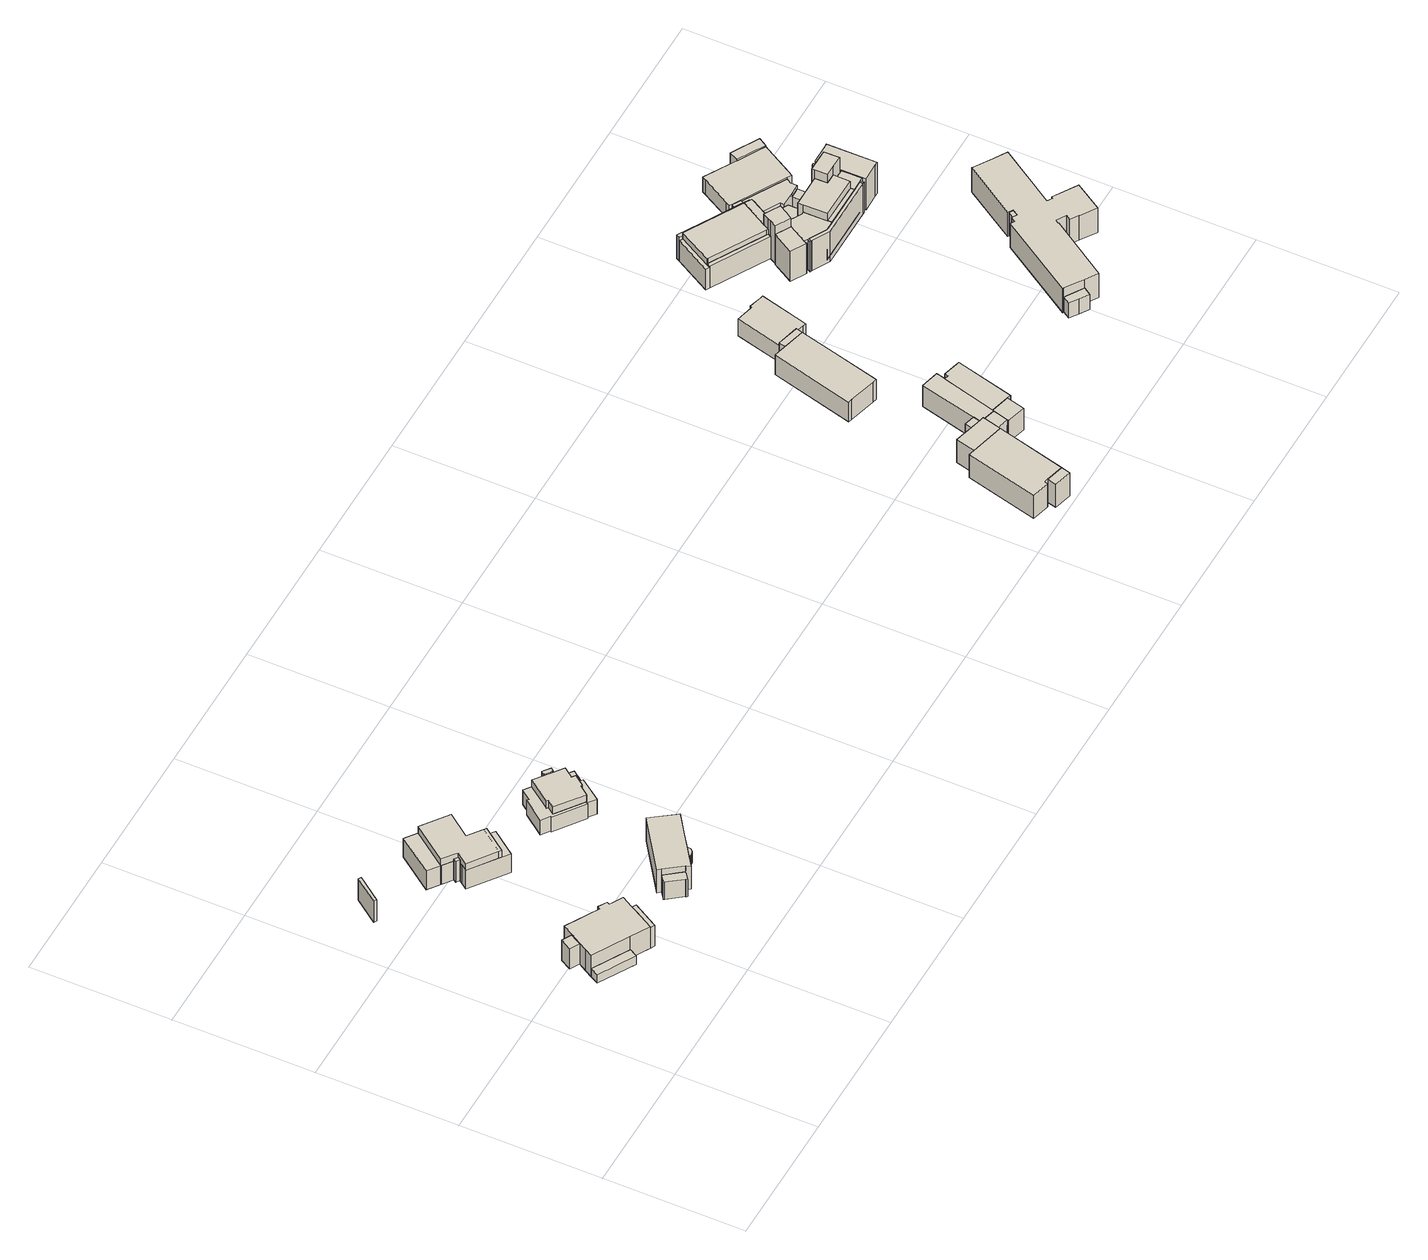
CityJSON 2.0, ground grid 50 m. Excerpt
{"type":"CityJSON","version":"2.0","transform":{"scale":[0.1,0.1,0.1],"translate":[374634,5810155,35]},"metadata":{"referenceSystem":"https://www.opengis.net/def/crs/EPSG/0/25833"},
"CityObjects":{
"building1":{"type":"Building","attributes":{"Gemeindeschluessel":"11000006","function":"31001_1010"},"address":[{"country":"Germany","locality":"Berlin","thoroughfareNumber":"26, 26A","thoroughfareName":"Max-Liebermann-Allee"}],"children":["building1-1","building1-2","building1-3","building1-4"]},
"building1-1":{"type":"BuildingPart","attributes":{"BezugspunktDach":"2200","measuredHeight":10.53,"storeysAboveGround":2},"parents":["building1"],"geometry":[{"type":"MultiSurface","lod":"1","boundaries":[[[0,1,2,3,4,5,6,7,8,9,10,11,12,13]],[[14,15,16,17,18,19,20,21,22,23,24,25,26,27]],[[14,27,13,12]],[[15,14,12,11]],[[28,29,15,11,10]],[[17,16,10,9]],[[18,17,9,8]],[[19,18,8,7]],[[20,19,7,6]],[[21,20,6,5]],[[22,21,5,4]],[[23,22,4,3]],[[30,31,3,2]],[[32,30,24,2,1]],[[26,25,1,0]],[[33,34,0,13]],[[16,15,29,28]],[[24,23,31,30]],[[35,25,24,30,32]],[[27,26,34,33]]]}]},
"building1-2":{"type":"BuildingPart","attributes":{"BezugspunktDach":"2200","measuredHeight":3.86,"storeysAboveGround":2},"parents":["building1"],"geometry":[{"type":"Solid","lod":"1","boundaries":[[[[36,34,33,37]],[[27,26,38,39]],[[27,39,37,33]],[[38,26,34,36]],[[39,38,36,37]],[[26,27,33,34]]]]}]},
"building1-3":{"type":"BuildingPart","attributes":{"BezugspunktDach":"2200","measuredHeight":9.2,"storeysAboveGround":2},"parents":["building1"],"geometry":[{"type":"MultiSurface","lod":"1","boundaries":[[[40,41,31,32]],[[23,42,43,25]],[[42,23,31,41]],[[43,42,41,40]],[[25,43,40,32]],[[23,24,30,31]],[[25,32,30,24]]]}]},
"building1-4":{"type":"BuildingPart","attributes":{"BezugspunktDach":"2200","measuredHeight":9.2,"storeysAboveGround":2},"parents":["building1"],"geometry":[{"type":"MultiSurface","lod":"1","boundaries":[[[29,28,44,45]],[[46,16,15,47]],[[46,47,45,44]],[[16,46,44,28]],[[47,15,29,45]],[[15,48,16,28,29]]]}]},
"building2":{"type":"Building","attributes":{"Gemeindeschluessel":"11000006","BezugspunktDach":"2200","function":"51009_1610","measuredHeight":9.62,"storeysAboveGround":0},"address":[{"country":"Germany","locality":"Berlin"}],"geometry":[{"type":"Solid","lod":"1","boundaries":[[[[49,50,51,52]],[[53,54,55,56]],[[53,56,52,51]],[[54,53,51,50]],[[55,54,50,49]],[[56,55,49,52]]]]}]},
"building3":{"type":"Building","attributes":{"Gemeindeschluessel":"11000006","BezugspunktDach":"2200","function":"51009_1610","measuredHeight":9.39,"storeysAboveGround":0},"address":[{"country":"Germany","locality":"Berlin"}],"geometry":[{"type":"Solid","lod":"1","boundaries":[[[[57,58,59,60]],[[61,62,63,64]],[[61,64,60,59]],[[62,61,59,58]],[[63,62,58,57]],[[64,63,57,60]]]]}]},
"building4":{"type":"Building","attributes":{"Gemeindeschluessel":"11000006","function":"31001_1010"},"address":[{"country":"Germany","locality":"Berlin","thoroughfareNumber":"6","thoroughfareName":"Am Löwentor"}],"children":["building4-1","building4-2"]},
"building4-1":{"type":"BuildingPart","attributes":{"BezugspunktDach":"2200","measuredHeight":11.41,"storeysAboveGround":3},"parents":["building4"],"geometry":[{"type":"MultiSurface","lod":"1","boundaries":[[[65,66,67,68,69,70,71,72,73,74]],[[75,76,77,78,79,80,81,82,83,84]],[[85,86,74,73]],[[87,88,85,73,72]],[[89,88,76,72,71]],[[90,89,77,71,70]],[[79,91,90,78,70,69]],[[80,92,91,69,68]],[[81,93,92,94,68,67]],[[95,93,67,66]],[[83,96,95,66,65]],[[86,96,65,74]],[[75,84,97,86,85]],[[76,75,98,85,88,87]],[[77,76,88,89]],[[78,77,89,90]],[[78,90,91,79]],[[79,91,92,80]],[[80,94,92,93,81]],[[99,82,81,93,95]],[[82,95,96,83]],[[84,83,96,86]]]}]},
"building4-2":{"type":"BuildingPart","attributes":{"BezugspunktDach":"2200","measuredHeight":8.43,"storeysAboveGround":3},"parents":["building4"],"geometry":[{"type":"MultiSurface","lod":"1","boundaries":[[[100,101,102,103,104,105,106,107,108,109],[96,86,85,88,89,90,91,92,93,95]],[[110,111,112,113,114,115,116,117,118,119],[81,80,79,78,77,76,75,84,83,82]],[[110,119,109,108]],[[111,110,108,107]],[[112,111,107,106]],[[113,112,106,105]],[[114,113,105,104]],[[115,114,104,103]],[[116,115,103,102]],[[117,116,102,101]],[[118,117,101,100]],[[119,118,100,109]],[[82,120,82,81]],[[81,93,81,80]],[[79,80,79,91]],[[78,79,91,79,78,90]],[[76,88,76,75]],[[83,121,83,82]],[[81,82,120,95,93,122]],[[80,81,93,92]],[[92,91,79,80]],[[77,78,90,89]],[[76,77,89,88]],[[75,76,88,85]],[[84,75,85,86]],[[83,84,86,96]],[[82,83,121,96,95]]]}]},
"building5":{"type":"Building","attributes":{"Gemeindeschluessel":"11000006","BezugspunktDach":"2200","function":"51009_1610","measuredHeight":10.73,"storeysAboveGround":0},"address":[{"country":"Germany","locality":"Berlin"}],"geometry":[{"type":"Solid","lod":"1","boundaries":[[[[68,69,70,67]],[[123,124,125,126]],[[123,126,67,70]],[[124,123,70,69]],[[125,124,69,68]],[[126,125,68,67]]]]}]},
"building6":{"type":"Building","attributes":{"Gemeindeschluessel":"11000006","function":"31001_2070"},"address":[{"country":"Germany","locality":"Berlin","thoroughfareNumber":"5","thoroughfareName":"Am Löwentor"}],"children":["building6-1","building6-2","building6-3"]},
"building6-1":{"type":"BuildingPart","attributes":{"BezugspunktDach":"2200","measuredHeight":13.54,"storeysAboveGround":2},"parents":["building6"],"geometry":[{"type":"MultiSurface","lod":"1","boundaries":[[[127,128,129,130,131,132,133,134,135,136]],[[137,138,139,140,141,142,143,144,145,146]],[[137,146,136,135]],[[138,137,135,134]],[[139,138,134,133]],[[140,139,133,132],[147,148,149,150]],[[141,140,132,131]],[[142,141,131,130]],[[143,142,130,129]],[[144,143,129,128],[144,151,152,143]],[[145,153,151,128,127]],[[146,145,127,136]],[[151,144,143,152]],[[151,153,145,144]]]}]},
"building6-2":{"type":"BuildingPart","attributes":{"BezugspunktDach":"2200","measuredHeight":7.79,"storeysAboveGround":2},"parents":["building6"],"geometry":[{"type":"MultiSurface","lod":"1","boundaries":[[[154,155,156,157,158,152,151,153,159,160]],[[161,145,144,143,162,163,164,165,166,167]],[[161,167,160,159]],[[145,161,159,153]],[[162,143,152,158]],[[163,162,158,157]],[[164,163,157,156]],[[165,164,156,155]],[[166,165,155,154]],[[167,166,154,160]],[[153,151,144,145]],[[143,144,151,152,168]]]}]},
"building6-3":{"type":"BuildingPart","attributes":{"BezugspunktDach":"2200","measuredHeight":4.73,"storeysAboveGround":2},"parents":["building6"],"geometry":[{"type":"Solid","lod":"1","boundaries":[[[[169,170,171,172,173,174,175,176,177,178,179,180,181,150,149]],[[147,182,183,184,185,186,187,188,189,190,191,192,193,194,148]],[[182,147,150,181]],[[183,182,181,180]],[[184,183,180,179]],[[185,184,179,178]],[[186,185,178,177]],[[187,186,177,176]],[[188,187,176,175]],[[189,188,175,174]],[[190,189,174,173]],[[191,190,173,172]],[[192,191,172,171]],[[193,192,171,170]],[[194,193,170,169]],[[148,194,169,149]],[[147,148,149,150]]]]}]},
"building7":{"type":"Building","attributes":{"Gemeindeschluessel":"11000006","function":"31001_1010"},"address":[{"country":"Germany","locality":"Berlin","thoroughfareNumber":"4","thoroughfareName":"Am Löwentor"}],"children":["building7-1","building7-2"]},
"building7-1":{"type":"BuildingPart","attributes":{"BezugspunktDach":"2200","measuredHeight":9.68,"storeysAboveGround":3},"parents":["building7"],"geometry":[{"type":"MultiSurface","lod":"1","boundaries":[[[195,196,197,198,199,200,201,202,203,204,205,206]],[[207,208,209,210,211,212,213,214,215,216,217,218]],[[219,220,218,206,205]],[[208,221,219,205,204]],[[222,221,204,203]],[[223,222,209,203,202]],[[211,210,202,201]],[[212,224,225,201,200]],[[213,226,224,212,200,199]],[[214,227,226,228,199,198]],[[229,227,198,197]],[[230,229,215,197,196]],[[231,230,196,195]],[[218,220,231,232,195,206]],[[207,218,220,219]],[[207,219,221,208]],[[209,208,221,222]],[[210,209,222,223]],[[211,225,224,212]],[[212,224,226,213]],[[213,228,226,227,214]],[[215,214,227,229]],[[216,215,229,230]],[[217,216,233,230,231]],[[217,232,231,220,218]]]}]},
"building7-2":{"type":"BuildingPart","attributes":{"BezugspunktDach":"2200","measuredHeight":6.56,"storeysAboveGround":3},"parents":["building7"],"geometry":[{"type":"MultiSurface","lod":"1","boundaries":[[[234,235,236,237,238,239,240,241,242,243,225,224,226,227,229,230,231,220,219,221,222,223,244,245,246,247,248,249]],[[250,251,252,253,254,210,209,208,207,218,217,216,215,214,213,212,211,255,256,257,258,259,260,261,262,263,264,265]],[[250,265,249,248]],[[251,250,248,247]],[[252,251,247,246]],[[253,252,246,245]],[[254,253,245,244]],[[210,254,244,223]],[[209,222,209,208]],[[208,221,208,207]],[[218,220,218,217]],[[216,217,216,230]],[[216,230,216,215]],[[214,215,214,266]],[[213,214,227,214,213,226]],[[211,212,224,212,211,267]],[[255,211,225,243]],[[256,255,243,242]],[[257,256,242,241]],[[258,257,241,240]],[[259,258,240,239]],[[260,259,239,238]],[[261,260,238,237]],[[262,261,237,236]],[[263,262,236,235]],[[264,263,235,234]],[[265,264,234,249]],[[209,210,223,222]],[[208,209,222,221]],[[207,208,221,219]],[[218,207,268,219,220]],[[217,218,220,231]],[[269,231,230,216,217]],[[216,230,229,215]],[[266,214,215,229,227]],[[212,213,226,224]],[[267,211,212,224,225]]]}]},
"building8":{"type":"Building","attributes":{"Gemeindeschluessel":"11000006","BezugspunktDach":"2200","function":"51009_1610","measuredHeight":10.24,"storeysAboveGround":0},"address":[{"country":"Germany","locality":"Berlin"}],"geometry":[{"type":"Solid","lod":"1","boundaries":[[[[270,271,272,273,274,275,276,277]],[[278,279,280,281,282,283,284,285]],[[278,285,277,276]],[[279,278,276,275]],[[280,279,275,274]],[[281,280,274,273]],[[282,281,273,272]],[[283,282,272,271]],[[284,283,271,270]],[[285,284,270,277]]]]}]},
"building9":{"type":"Building","attributes":{"Gemeindeschluessel":"11000006","BezugspunktDach":"2200","function":"51009_1610","measuredHeight":3.69,"storeysAboveGround":0},"address":[{"country":"Germany","locality":"Berlin"}],"geometry":[{"type":"Solid","lod":"1","boundaries":[[[[286,287,288,289]],[[290,291,292,293]],[[290,293,289,288]],[[291,290,288,287]],[[292,291,287,286]],[[293,292,286,289]]]]}]},
"building10":{"type":"Building","attributes":{"Gemeindeschluessel":"11000006","function":"31001_1022"},"address":[{"country":"Germany","locality":"Berlin","thoroughfareNumber":"4","thoroughfareName":"Zum Heckeshorn"}],"children":["building10-1","building10-2","building10-3","building10-4","building10-5","building10-6","building10-7","building10-8"]},
"building10-1":{"type":"BuildingPart","attributes":{"BezugspunktDach":"2200","measuredHeight":10.55,"storeysAboveGround":3},"parents":["building10"],"geometry":[{"type":"MultiSurface","lod":"1","boundaries":[[[294,295,296,297,298,299,300,301]],[[302,303,304,305,306,307,308,309]],[[302,309,301,300]],[[303,302,300,299]],[[304,298,299,303,299,298]],[[305,304,298,297]],[[307,306,296,295]],[[308,307,295,294]],[[309,308,294,301]],[[305,297,296,306]]]}]},
"building10-2":{"type":"BuildingPart","attributes":{"BezugspunktDach":"2200","measuredHeight":10.55,"storeysAboveGround":3},"parents":["building10"],"geometry":[{"type":"Solid","lod":"1","boundaries":[[[[310,297,296,311]],[[306,305,312,313]],[[306,313,311,296]],[[312,305,297,310]],[[313,312,310,311]],[[306,296,297,305]]]]}]},
"building10-3":{"type":"BuildingPart","attributes":{"BezugspunktDach":"2200","measuredHeight":10.51,"storeysAboveGround":3},"parents":["building10"],"geometry":[{"type":"MultiSurface","lod":"1","boundaries":[[[298,314,315,316,317,318,319,299]],[[320,321,322,323,324,325,304,303]],[[320,303,299,319]],[[321,320,319,318]],[[322,321,318,317]],[[326,327,317,316]],[[323,322,292,328]],[[329,330,316,315]],[[325,331,329,324,315,314]],[[304,325,314,298]],[[328,292,327,326]],[[324,323,330,329]],[[324,329,331,325]],[[332,303,304,298,299]]]}]},
"building10-4":{"type":"BuildingPart","attributes":{"BezugspunktDach":"2200","measuredHeight":9.64,"storeysAboveGround":3},"parents":["building10"],"geometry":[{"type":"Solid","lod":"1","boundaries":[[[[333,334,329,331]],[[324,335,336,325]],[[325,336,333,331]],[[324,325,331,329]],[[335,324,329,334]],[[334,333,336,335]]]]}]},
"building10-5":{"type":"BuildingPart","attributes":{"BezugspunktDach":"2200","measuredHeight":9.64,"storeysAboveGround":3},"parents":["building10"],"geometry":[{"type":"MultiSurface","lod":"1","boundaries":[[[334,337,338,339,340,341,330]],[[342,343,344,345,346,335,323]],[[342,323,330,328,347,341]],[[343,342,341,340]],[[344,343,340,339]],[[345,344,339,338]],[[346,345,338,337]],[[346,348,349]],[[337,350,337,346]],[[335,324,329,324,323]],[[341,347,328,330]],[[350,348,346,337]],[[335,349,348,350,334,351]],[[323,324,329,330,352]],[[334,329,324,335]]]}]},
"building10-6":{"type":"BuildingPart","attributes":{"BezugspunktDach":"2200","measuredHeight":9.61,"storeysAboveGround":3},"parents":["building10"],"geometry":[{"type":"Solid","lod":"1","boundaries":[[[[353,354,355,356,357,338,337,350]],[[346,345,358,359,360,361,362,348]],[[345,346,337,338]],[[358,345,338,357]],[[359,358,357,356]],[[360,359,356,355]],[[361,360,355,354]],[[362,361,354,353]],[[346,348,350,337]],[[348,362,353,350]]]]}]},
"building10-7":{"type":"BuildingPart","attributes":{"BezugspunktDach":"2200","measuredHeight":9.72,"storeysAboveGround":3},"parents":["building10"],"geometry":[{"type":"MultiSurface","lod":"1","boundaries":[[[363,364,365,366,367]],[[336,348,362,368,369]],[[336,369,367,366]],[[350,334,333,336,366,365]],[[362,353,350,348,365,364]],[[368,362,364,363]],[[369,368,363,367]],[[334,335,336,333]],[[348,335,334,350]],[[348,350,353,362]]]}]},
"building10-8":{"type":"BuildingPart","attributes":{"BezugspunktDach":"2200","measuredHeight":9.67,"storeysAboveGround":3},"parents":["building10"],"geometry":[{"type":"MultiSurface","lod":"1","boundaries":[[[326,370,371,327]],[[291,347,328,292]],[[291,292,327,371]],[[347,291,371,370]],[[328,330,341,372,370,326]],[[347,372,341,330,328]],[[292,328,326,327]]]}]},
"building11":{"type":"Building","attributes":{"Gemeindeschluessel":"11000006","function":"31001_1000"},"address":[{"country":"Germany","locality":"Berlin","thoroughfareNumber":"8","thoroughfareName":"Zum Heckeshorn"}],"children":["building11-1","building11-2","building11-3"]},
"building11-1":{"type":"BuildingPart","attributes":{"BezugspunktDach":"2200","measuredHeight":9.12,"storeysAboveGround":2},"parents":["building11"],"geometry":[{"type":"MultiSurface","lod":"1","boundaries":[[[373,374,375,376,377,378,379,380,381]],[[382,383,384,385,386,387,388,389,390]],[[382,390,381,380]],[[383,382,380,379]],[[384,383,379,378]],[[391,392,384,378,377]],[[393,391,385,377,376]],[[387,386,376,375]],[[388,387,375,374]],[[389,388,374,373]],[[390,389,373,381]],[[385,384,392,391]],[[386,394,385,391,393]]]}]},
"building11-2":{"type":"BuildingPart","attributes":{"BezugspunktDach":"2200","measuredHeight":8.8,"storeysAboveGround":2},"parents":["building11"],"geometry":[{"type":"MultiSurface","lod":"1","boundaries":[[[393,395,396,392]],[[397,398,386,384]],[[397,384,392,396]],[[398,399,400,401,396,395]],[[386,398,395,393]],[[402,403,400,399,398]],[[397,401,400,403]],[[384,404,385,391,392]],[[393,391,385,386]]]}]},
"building11-3":{"type":"BuildingPart","attributes":{"BezugspunktDach":"2200","measuredHeight":8.09,"storeysAboveGround":2},"parents":["building11"],"geometry":[{"type":"Solid","lod":"1","boundaries":[[[[400,399,405,406,407,408,409,410,411,412,401]],[[413,414,415,416,417,418,419,420,398,403,397]],[[413,397,401,412]],[[414,413,412,411]],[[415,414,411,410]],[[416,415,410,409]],[[417,416,409,408]],[[418,417,408,407]],[[419,418,407,406]],[[420,419,406,405]],[[398,420,405,399]],[[403,398,399,400]],[[397,403,400,401]]]]}]},
"building12":{"type":"Building","attributes":{"Gemeindeschluessel":"11000006","BezugspunktDach":"2200","function":"51009_1610","measuredHeight":7.66,"storeysAboveGround":0},"address":[{"country":"Germany","locality":"Berlin"}],"geometry":[{"type":"Solid","lod":"1","boundaries":[[[[421,422,423,424,425,426]],[[427,428,429,430,431,432]],[[427,432,426,425]],[[428,427,425,424]],[[429,428,424,423]],[[430,429,423,422]],[[431,430,422,421]],[[432,431,421,426]]]]}]},
"building13":{"type":"Building","attributes":{"Gemeindeschluessel":"11000006","function":"31001_3052"},"address":[{"country":"Germany","locality":"Berlin","thoroughfareNumber":"18","thoroughfareName":"Zum Heckeshorn"}],"children":["building13-1","building13-2","building13-3","building13-4","building13-5","building13-6","building13-7","building13-8","building13-9","building13-10","building13-11","building13-12","building13-13","building13-14","building13-15","building13-16","building13-17","building13-18","building13-19","building13-20"]},
"building13-1":{"type":"BuildingPart","attributes":{"BezugspunktDach":"2200","measuredHeight":13.71,"storeysAboveGround":6},"parents":["building13"],"geometry":[{"type":"MultiSurface","lod":"1","boundaries":[[[433,434,435,436,437,438]],[[439,440,441,442,443,444]],[[439,444,438,437],[444,439,445,446]],[[447,445,439,440,448,440,439,437,436]],[[440,436,449,450,447,440,451,452,441]],[[443,442,434,433]],[[444,443,433,438]],[[445,439,444,446]],[[448,440,439,445,447]],[[450,451,440,447]],[[453,452,451,450,449]],[[441,452,454,453,435]],[[442,441,435,434]]]}]},
"building13-2":{"type":"BuildingPart","attributes":{"BezugspunktDach":"2200","measuredHeight":12.17,"storeysAboveGround":6},"parents":["building13"],"geometry":[{"type":"MultiSurface","lod":"1","boundaries":[[[455,456,457,458,459,460,461,462,463]],[[464,465,466,467,468,469,470,471,472]],[[473,474,472,464,472,463,462]],[[475,476,462,461]],[[477,478,475,465,479,466,465,461,460]],[[480,477,466,467,466,460,459]],[[470,469,457,456]],[[481,482,470,471,470,456,455]],[[472,471,455,463],[472,483,481,471]],[[464,472,474,473]],[[465,464,476,475]],[[466,479,478,477]],[[479,465,475,478]],[[467,466,477,480]],[[467,484,459,458,468]],[[469,468,458,457,485]],[[471,470,482,481]],[[481,483,472,471]]]}]},
"building13-3":{"type":"BuildingPart","attributes":{"BezugspunktDach":"2200","measuredHeight":12.09,"storeysAboveGround":6},"parents":["building13"],"geometry":[{"type":"MultiSurface","lod":"1","boundaries":[[[486,487,488,489,490,491,492,493]],[[467,494,495,496,497,498,499,468]],[[467,459,458,468,493,492]],[[494,467,500,467,494,501,480,492,491]],[[502,503,491,490]],[[496,495,490,489]],[[497,504,505,506,489,488]],[[498,507,504,488,487]],[[508,507,487,486]],[[468,458,459,467]],[[480,501,494,467,500]],[[495,494,503,502]],[[496,506,505,504,497]],[[497,504,507,498]],[[499,498,507,508]],[[499,486,493,468]]]}]},
"building13-4":{"type":"BuildingPart","attributes":{"BezugspunktDach":"2200","measuredHeight":11.98,"storeysAboveGround":6},"parents":["building13"],"geometry":[{"type":"MultiSurface","lod":"1","boundaries":[[[476,478,501,509,510,511,512,513]],[[514,515,516,517,494,479,464,518]],[[514,518,513,512]],[[515,514,512,511]],[[516,515,511,510]],[[519,520,510,509]],[[503,521,509,501]],[[522,473,523,476,513]],[[517,516,520,519]],[[494,517,521,503]],[[479,466,477,478]],[[467,480,477,466]],[[494,501,480,467]],[[465,475,476,464]],[[479,478,475,524,465]],[[518,464,523,473,522]]]}]},
"building13-5":{"type":"BuildingPart","attributes":{"BezugspunktDach":"2200","measuredHeight":9.28,"storeysAboveGround":6},"parents":["building13"],"geometry":[{"type":"MultiSurface","lod":"1","boundaries":[[[525,474,473,522,526]],[[518,464,472,527,528]],[[518,528,526,522]],[[528,527,525,526]],[[464,518,522,473,529]],[[530,472,464,473,474]],[[527,472,474,525]]]}]},
"building13-6":{"type":"BuildingPart","attributes":{"BezugspunktDach":"2200","measuredHeight":6.02,"storeysAboveGround":6},"parents":["building13"],"geometry":[{"type":"MultiSurface","lod":"1","boundaries":[[[531,532,533,534,535,536,537,521,503,502]],[[538,539,540,541,542,543,544,545,546,547]],[[538,547,502,495,494,548]],[[539,538,494,517,521]],[[542,541,536,535]],[[543,542,535,534]],[[544,543,534,533],[544,549,550,543]],[[545,544,533,532]],[[546,545,532,531]],[[547,546,531,502]],[[548,494,495,502,503]],[[503,521,517,494]],[[539,521,537,540]],[[551,541,552,540,537,536]],[[549,544,543,550]]]}]},
"building13-7":{"type":"BuildingPart","attributes":{"BezugspunktDach":"2200","measuredHeight":6.48,"storeysAboveGround":6},"parents":["building13"],"geometry":[{"type":"MultiSurface","lod":"1","boundaries":[[[519,553,554,555,556,557,558,520]],[[559,560,561,562,563,540,539,564]],[[559,564,520,558]],[[560,559,558,557]],[[561,560,557,556]],[[562,561,556,555]],[[563,562,555,554]],[[539,540,553,519],[539,521,537,540]],[[564,539,517,516]],[[537,540,563,554,553]],[[521,539,540,537]],[[516,517,519,520]]]}]},
"building13-8":{"type":"BuildingPart","attributes":{"BezugspunktDach":"2200","measuredHeight":7.33,"storeysAboveGround":6},"parents":["building13"],"geometry":[{"type":"MultiSurface","lod":"1","boundaries":[[[565,566,567,568]],[[569,570,571,572]],[[569,572,568,567]],[[570,569,567,566]],[[571,570,566,565]],[[572,573,574,565,568]],[[574,573,572,571]]]}]},
"building13-9":{"type":"BuildingPart","attributes":{"BezugspunktDach":"2200","measuredHeight":9.84,"storeysAboveGround":6},"parents":["building13"],"geometry":[{"type":"MultiSurface","lod":"1","boundaries":[[[575,576,483,577]],[[472,469,578,527]],[[472,527,577,483],[472,474,525,527]],[[527,578,575,577]],[[474,472,527,525]],[[469,470,482,576]],[[471,481,482,470]],[[472,579,483,481,471]],[[578,469,576,575]]]}]},
"building13-10":{"type":"BuildingPart","attributes":{"BezugspunktDach":"2200","measuredHeight":16.82,"storeysAboveGround":6},"parents":["building13"],"geometry":[{"type":"MultiSurface","lod":"1","boundaries":[[[580,581,582,583,584,585,586,587]],[[588,589,590,591,592,593,594,595]],[[596,597,598,587,586]],[[588,595,599,600,601]],[[589,588,586,585]],[[602,603,604,591,583,582]],[[593,605,602,606,582,581]],[[607,608,581,580]],[[597,609,610,599,595,594,580,587]],[[601,600,599,598,597,596]],[[590,589,585,584]],[[591,590,584,583]],[[592,611,603,602]],[[591,604,603,611]],[[592,606,602,605,593]],[[594,593,608,607]],[[599,610,609,597]]]}]},
"building13-11":{"type":"BuildingPart","attributes":{"BezugspunktDach":"2200","measuredHeight":6.91,"storeysAboveGround":6},"parents":["building13"],"geometry":[{"type":"MultiSurface","lod":"1","boundaries":[[[612,613,614,615,616,574,573,617,618,619,620]],[[621,622,623,572,571,624,625,626,541,563,627]],[[621,627,620,619]],[[622,621,619,618]],[[623,622,618,617]],[[572,623,617,573]],[[624,571,574,616]],[[625,624,616,615]],[[626,625,615,614]],[[541,626,614,613]],[[554,553,537,536,613,612]],[[627,563,612,620]],[[572,573,574,571]],[[541,536,537,540]],[[563,540,537,553,554]]]}]},
"building13-12":{"type":"BuildingPart","attributes":{"BezugspunktDach":"2200","measuredHeight":4.43,"storeysAboveGround":6},"parents":["building13"],"geometry":[{"type":"Solid","lod":"1","boundaries":[[[[628,629,550,549]],[[543,630,631,544]],[[630,543,550,629]],[[544,631,628,549]],[[543,544,549,550]],[[631,630,629,628]]]]}]},
"building13-13":{"type":"BuildingPart","attributes":{"BezugspunktDach":"2200","measuredHeight":14.05,"storeysAboveGround":6},"parents":["building13"],"geometry":[{"type":"MultiSurface","lod":"1","boundaries":[[[632,633,634,635,636,637,638,639,640,641,642,643,644,645]],[[646,647,648,649,650,651,652,653,654,655,656,657,658,659]],[[646,659,645,644]],[[647,646,644,643]],[[648,647,643,642]],[[649,648,642,641]],[[650,649,641,640]],[[651,650,640,639]],[[652,651,639,638]],[[653,652,638,637]],[[654,653,637,636]],[[660,661,662,663,654,636,635]],[[656,664,660,635,634]],[[658,657,658,632]],[[659,658,632,645]],[[655,665,661,660]],[[665,663,662,661]],[[655,660,664,656]],[[657,656,634,633]],[[633,632,658,657]]]}]},
"building13-14":{"type":"BuildingPart","attributes":{"BezugspunktDach":"2200","measuredHeight":13.65,"storeysAboveGround":6},"parents":["building13"],"geometry":[{"type":"MultiSurface","lod":"1","boundaries":[[[666,667,668,446,445,447,450,608,607,669,670,671,672,673]],[[674,675,676,677,594,593,451,440,439,444,678,679,680,681]],[[682,671,672,671]],[[676,675,683,684,670]],[[677,676,685,686,687,688,670,669]],[[609,687,686,610,594,677,669,607]],[[593,594,607,594,593,608]],[[678,444,446,668]],[[679,678,668,667]],[[680,679,667,666]],[[681,680,666,673]],[[674,689,681,673,672]],[[675,674,672,671,682]],[[671,670,684,683]],[[688,687,686,685]],[[610,686,687,609]],[[451,593,608,450]],[[440,451,450,447]],[[440,690,447,445,439]],[[691,444,439,692,445,446]]]}]},
"building13-15":{"type":"BuildingPart","attributes":{"BezugspunktDach":"2200","measuredHeight":5.75,"storeysAboveGround":6},"parents":["building13"],"geometry":[{"type":"MultiSurface","lod":"1","boundaries":[[[687,609,597,596,693,694,695,505,504,507,508,696,688]],[[697,698,699,700,701,702,703,704,600,599,610,686,685]],[[697,685,684,705]],[[698,697,705,706,508]],[[699,698,508,499,498,507]],[[700,699,498,497]],[[701,700,504,497,496]],[[702,701,505,695]],[[703,702,695,694]],[[704,703,694,693]],[[600,704,693,596]],[[705,684,688,696]],[[707,696,508,706,705]],[[507,498,499,508]],[[497,498,507,504]],[[496,497,504,505]],[[600,596,597,599]],[[610,599,597,609,708]],[[686,610,609,687]],[[685,686,687,688]]]}]},
"building13-16":{"type":"BuildingPart","attributes":{"BezugspunktDach":"2200","measuredHeight":20.58,"storeysAboveGround":6},"parents":["building13"],"geometry":[{"type":"MultiSurface","lod":"1","boundaries":[[[709,710,711,712,713,714,715,716,717]],[[718,719,658,657,656,591,590,589,720]],[[718,720,717,716]],[[629,628,716,715]],[[719,718,721,631,630]],[[658,719,715,714]],[[657,633,632,714,713]],[[722,634,633,657,713,712]],[[604,664,656,712,711]],[[584,583,591,711,710]],[[589,585,584,710,709]],[[720,589,709,717]],[[630,631,721,628,629]],[[658,632,633,657]],[[656,657,633,634,722]],[[591,656,664,604]],[[590,591,583,584]],[[590,584,585,589]]]}]},
"building13-17":{"type":"BuildingPart","attributes":{"BezugspunktDach":"2200","measuredHeight":13.83,"storeysAboveGround":6},"parents":["building13"],"geometry":[{"type":"MultiSurface","lod":"1","boundaries":[[[723,724,602,605]],[[592,452,451,593]],[[602,592,602,724]],[[449,453,724,723]],[[608,450,451,723,605]],[[592,593,605,602]],[[452,592,602,724]],[[450,451,452,453,449]],[[593,451,450,608]]]}]},
"building13-18":{"type":"BuildingPart","attributes":{"BezugspunktDach":"2200","measuredHeight":14.64,"storeysAboveGround":6},"parents":["building13"],"geometry":[{"type":"MultiSurface","lod":"1","boundaries":[[[725,726,727,728,729,662,661,660,664,604,603,602,724]],[[592,611,591,656,655,665,663,730,731,732,442,441,452]],[[592,602,592,611]],[[591,611,603,611,591,604]],[[656,591,604,591,656,664]],[[730,663,662,729]],[[731,730,729,728]],[[732,731,728,727]],[[442,732,727,726]],[[435,434,726,725]],[[452,453,435,725,724]],[[592,452,724,602]],[[611,592,602,603]],[[656,664,660,655]],[[665,655,660,661]],[[663,665,661,662]],[[441,442,733,434,435]],[[441,435,453,452]]]}]},
"building13-19":{"type":"BuildingPart","attributes":{"BezugspunktDach":"2200","measuredHeight":13.61,"storeysAboveGround":6},"parents":["building13"],"geometry":[{"type":"MultiSurface","lod":"1","boundaries":[[[734,735,673,672,671,736,737]],[[738,675,674,681,739,740,741]],[[738,741,737,736]],[[675,738,736,742,683]],[[739,681,673,735]],[[740,739,735,734]],[[741,740,734,737]],[[683,742,736,671]],[[675,671,672,674]],[[743,674,672,673,681]]]}]},
"building13-20":{"type":"BuildingPart","attributes":{"BezugspunktDach":"2200","measuredHeight":17.15,"storeysAboveGround":6},"parents":["building13"],"geometry":[{"type":"MultiSurface","lod":"1","boundaries":[[[744,745,746,747,748,749,750,751]],[[752,753,754,706,705,684,683,742]],[[752,742,751,750]],[[576,575,750,749]],[[753,752,755,578,469]],[[458,457,469,468,754,753,749,748]],[[486,493,748,747]],[[706,754,756,468,499,757]],[[705,696,508,747,746]],[[688,696,746,745]],[[683,671,670,745,744]],[[736,671,744,751]],[[469,578,755,575,576]],[[468,469,457,458]],[[757,499,468,756,493,486]],[[706,508,696,705]],[[684,705,707,696,688]],[[684,670,671,683]],[[758,742,683,671,736]]]}]},
"building14":{"type":"Building","attributes":{"Gemeindeschluessel":"11000006","BezugspunktDach":"2200","function":"31001_3050","measuredHeight":10.98,"storeysAboveGround":3},"address":[{"country":"Germany","locality":"Berlin","thoroughfareNumber":"31","thoroughfareName":"Am Großen Wannsee"}],"geometry":[{"type":"Solid","lod":"1","boundaries":[[[[759,760,761,762,763,764,765,766,767,768,769,770,771,772,773,774,775,776,777,778,779,780,781,782,783,784,785,786,787]],[[788,789,790,791,792,793,794,795,796,797,798,799,800,801,802,803,804,805,806,807,808,809,810,811,812,813,814,815,816]],[[788,816,787,786]],[[789,788,786,785]],[[790,789,785,784]],[[791,790,784,783]],[[792,791,783,782]],[[793,792,782,781]],[[794,793,781,780]],[[795,794,780,779]],[[796,795,779,778]],[[797,796,778,777]],[[798,797,777,776]],[[799,798,776,775]],[[800,799,775,774]],[[801,800,774,773]],[[802,801,773,772]],[[803,802,772,771]],[[804,803,771,770]],[[805,804,770,769]],[[806,805,769,768]],[[807,806,768,767]],[[808,807,767,766]],[[809,808,766,765]],[[810,809,765,764]],[[811,810,764,763]],[[812,811,763,762]],[[813,812,762,761]],[[814,813,761,760]],[[815,814,760,759]],[[816,815,759,787]]]]}]},
"building15":{"type":"Building","attributes":{"Gemeindeschluessel":"11000006","BezugspunktDach":"2200","function":"51009_1610","measuredHeight":10.53,"storeysAboveGround":0},"address":[{"country":"Germany","locality":"Berlin"}],"geometry":[{"type":"Solid","lod":"1","boundaries":[[[[817,818,819,820]],[[821,822,823,824]],[[821,824,820,819]],[[822,821,819,818]],[[823,822,818,817]],[[824,823,817,820]]]]}]}
},
"vertices":[
[236,275,275],[301,238,275],[338,304,275],[353,330,275],[375,370,275],[329,396,275],[334,405,275],[304,423,275],[299,413,275],[183,478,275],[163,442,275],[141,403,275],[124,373,275],[109,347,275],[124,373,178],[141,403,178],[163,442,178],[183,478,178],[299,413,178],[304,423,178],[334,405,178],[329,396,178],[375,370,178],[353,330,178],[338,304,178],[301,238,178],[236,275,178],[109,347,178],[163,442,270],[141,403,270],[338,304,270],[353,330,270],[301,238,270],[109,347,216],[236,275,216],[301,238,230],
[220,246,216],[93,318,216],[220,246,178],[93,318,178],
[316,230,270],[369,322,270],[369,322,178],[316,230,178],
[130,460,270],[108,421,270],[130,460,178],[108,421,178],[151,421,178],
[18,1049,276],[82,1135,276],[73,1141,276],[9,1055,276],[73,1141,180],[82,1135,180],[18,1049,180],[9,1055,180],
[290,896,274],[297,906,274],[285,915,274],[277,905,274],[285,915,180],[297,906,180],[290,896,180],[277,905,180],
[298,907,293],[267,864,293],[360,796,293],[368,790,293],[431,875,293],[423,881,293],[374,918,293],[435,1000,293],[343,1068,293],[250,942,293],[343,1068,179],[435,1000,179],[374,918,179],[423,881,179],[431,875,179],[368,790,179],[360,796,179],[267,864,179],[298,907,179],[250,942,179],[343,1068,263],[250,942,263],[435,1000,188],[435,1000,263],[374,918,263],[423,881,263],[431,875,263],[368,790,263],[360,796,263],[368,790,243],[267,864,263],[298,907,263],[250,942,222],[343,1068,262],[267,864,229],
[285,915,263],[297,906,263],[290,896,263],[266,864,263],[393,770,263],[458,857,263],[375,918,263],[436,1000,263],[301,1099,263],[208,973,263],[301,1099,179],[436,1000,179],[375,918,179],[458,857,179],[393,770,179],[266,864,179],[290,896,179],[297,906,179],[285,915,179],[208,973,179],[267,864,207],[298,907,221],[360,796,222],
[423,881,186],[431,875,186],[368,790,186],[360,796,186],
[501,299,318],[547,239,318],[545,238,318],[554,224,318],[557,227,318],[626,276,318],[665,304,318],[737,355,318],[675,442,318],[491,311,318],[675,442,214],[737,355,214],[665,304,214],[626,276,214],[557,227,214],[554,224,214],[545,238,214],[547,239,214],[501,299,214],[491,311,214],[665,304,216],[626,276,216],[626,276,263],[665,304,263],[547,239,292],[545,238,292],[501,299,292],
[478,277,292],[517,224,292],[517,223,292],[520,219,292],[524,222,292],[479,284,292],[475,281,292],[479,284,214],[524,222,214],[520,219,214],[517,223,214],[517,224,214],[478,277,214],[475,281,214],[545,238,259],
[629,273,263],[634,270,263],[638,269,263],[643,269,263],[648,269,263],[653,271,263],[657,273,263],[661,276,263],[664,280,263],[666,284,263],[667,289,263],[667,294,263],[667,299,263],[667,299,216],[667,294,216],[667,289,216],[666,284,216],[664,280,216],[661,276,216],[657,273,216],[653,271,216],[648,269,216],[643,269,216],[638,269,216],[634,270,216],[629,273,216],
[689,657,306],[715,691,306],[720,688,306],[747,724,306],[735,733,306],[761,768,306],[726,794,306],[704,811,306],[668,838,306],[608,756,306],[613,752,306],[594,727,306],[613,752,209],[608,756,209],[668,838,209],[704,811,209],[726,794,209],[761,768,209],[735,733,209],[747,724,209],[720,688,209],[715,691,209],[689,657,209],[594,727,209],[613,752,275],[594,727,275],[608,756,275],[668,838,275],[704,811,275],[761,768,275],[726,794,275],[735,733,275],[747,724,275],[735,733,250],[720,688,275],[715,691,275],[689,657,275],[689,657,271],[715,691,274],
[582,728,275],[579,724,275],[681,649,275],[684,653,275],[712,632,275],[768,708,275],[761,714,275],[788,750,275],[730,793,275],[727,795,275],[705,811,275],[702,813,275],[644,856,275],[617,820,275],[610,826,275],[553,749,275],[610,826,209],[617,820,209],[644,856,209],[702,813,209],[705,811,209],[727,795,209],[730,793,209],[788,750,209],[761,714,209],[768,708,209],[712,632,209],[684,653,209],[681,649,209],[579,724,209],[582,728,209],[553,749,209],[747,724,240],[726,794,232],[613,752,226],[689,657,225],
[705,811,311],[704,811,311],[726,794,311],[727,795,311],[730,793,311],[737,804,311],[711,824,311],[702,813,311],[711,824,208],[737,804,208],[730,793,208],[727,795,208],[726,794,208],[704,811,208],[705,811,208],[702,813,208],
[2762,363,86],[2770,391,86],[2753,395,86],[2746,367,86],[2753,395,49],[2770,391,49],[2762,363,49],[2746,367,49],
[2652,44,153],[2655,56,153],[2670,52,153],[2733,36,153],[2797,282,153],[2676,312,153],[2654,318,153],[2588,60,153],[2654,318,48],[2676,312,48],[2797,282,48],[2733,36,48],[2670,52,48],[2655,56,48],[2652,44,48],[2588,60,48],
[2725,4,153],[2662,20,153],[2725,4,48],[2662,20,48],
[2800,295,153],[2814,350,153],[2801,353,153],[2762,363,153],[2746,367,153],[2694,381,153],[2694,381,48],[2746,367,48],[2762,363,48],[2801,353,48],[2814,350,48],[2800,295,48],[2801,353,146],[2762,363,146],[2801,353,49],[2814,350,144],[2801,353,144],[2800,295,144],[2676,312,74],
[2847,283,144],[2861,337,144],[2861,337,48],[2847,283,48],
[2915,536,144],[2916,536,144],[2924,568,144],[2860,584,144],[2808,381,144],[2808,381,48],[2860,584,48],[2924,568,48],[2916,536,48],[2915,536,48],[2808,381,49],[2863,342,48],[2862,341,48],[2863,342,144],[2861,337,94],[2801,353,73],
[2930,325,144],[2944,321,144],[2998,528,144],[2934,545,144],[2931,532,144],[2931,532,48],[2934,545,48],[2998,528,48],[2944,321,48],[2930,325,48],
[2913,259,145],[2930,325,145],[2863,342,145],[2847,283,145],[2845,277,145],[2913,259,48],[2845,277,48],
[2808,381,146],[2770,391,146],[2808,381,96],
[2716,759,131],[2813,733,131],[2827,730,131],[2904,1026,131],[2890,1030,131],[2826,1046,131],[2793,1055,131],[2779,1058,131],[2702,762,131],[2779,1058,42],[2793,1055,42],[2826,1046,42],[2890,1030,42],[2904,1026,42],[2827,730,42],[2813,733,42],[2716,759,42],[2702,762,42],[2890,1030,130],[2826,1046,130],[2904,1026,130],[2900,1027,42],
[2910,1050,130],[2832,1071,130],[2832,1071,42],[2910,1050,42],[2910,1050,118],[2844,1068,118],[2832,1071,118],[2876,1059,42],[2844,1068,42],[2829,1045,42],
[2940,1042,118],[2952,1039,118],[2997,1212,118],[2985,1215,118],[2941,1227,118],[2939,1220,118],[2887,1233,118],[2875,1236,118],[2875,1236,42],[2887,1233,42],[2939,1220,42],[2941,1227,42],[2985,1215,42],[2997,1212,42],[2952,1039,42],[2940,1042,42],
[3469,347,74],[3500,327,74],[3517,353,74],[3485,373,74],[3454,393,74],[3437,368,74],[3454,393,6],[3485,373,6],[3517,353,6],[3500,327,6],[3469,347,6],[3437,368,6],
[3309,1135,153],[3538,1136,153],[3538,1148,153],[3312,1146,153],[3253,1179,153],[3247,1169,153],[3253,1179,16],[3312,1146,16],[3538,1148,16],[3538,1136,16],[3309,1135,16],[3247,1169,16],[3253,1179,152],[3247,1169,152],[3312,1146,152],[3312,1146,135],[3347,1146,153],[3347,1146,152],[3347,1146,16],[3502,1147,16],[3502,1147,153],[3502,1147,119],
[3045,1426,141],[3236,1318,141],[3240,1316,141],[3251,1336,141],[3306,1433,141],[3302,1436,141],[3111,1544,141],[3107,1546,141],[3041,1428,141],[3107,1546,21],[3111,1544,21],[3302,1436,21],[3306,1433,21],[3251,1336,21],[3240,1316,21],[3236,1318,21],[3045,1426,21],[3041,1428,21],[3107,1546,114],[3041,1428,114],[3111,1544,127],[3107,1546,127],[3302,1436,127],[3213,1486,127],[3213,1486,21],[3306,1433,127],[3045,1426,120],[3236,1318,120],[3041,1428,120],[3306,1433,66],[3240,1316,39],
[3302,1307,142],[3317,1334,142],[3291,1348,142],[3315,1391,142],[3325,1408,142],[3331,1419,142],[3306,1433,142],[3251,1336,142],[3331,1419,21],[3325,1408,21],[3315,1391,21],[3291,1348,21],[3317,1334,21],[3302,1307,21],[3306,1433,114],[3331,1419,127],[3325,1408,78],[3331,1419,78],[3291,1348,76],[3315,1391,76],[3315,1391,57],[3317,1334,76],[3302,1307,76],
[3338,1431,127],[3309,1448,127],[3220,1498,127],[3102,1565,127],[3095,1553,127],[3102,1565,21],[3220,1498,21],[3309,1448,21],[3338,1431,21],[3095,1553,21],[3338,1431,83],[3309,1448,83],[3338,1431,78],[3095,1553,114],[3107,1546,51],[3111,1544,51],
[3034,1416,114],[3022,1423,114],[3034,1416,21],[3022,1423,21],[3107,1546,62],[3041,1428,35],
[3410,1360,78],[3411,1346,78],[3464,1346,78],[3502,1347,78],[3502,1371,78],[3511,1387,78],[3361,1472,78],[3331,1419,18],[3338,1431,18],[3361,1472,18],[3511,1387,18],[3502,1371,18],[3502,1347,18],[3464,1346,18],[3411,1346,18],[3410,1360,18],[3325,1408,18],[3331,1419,61],[3464,1346,62],[3502,1347,62],[3511,1387,51],[3436,1429,18],
[3361,1472,83],[3332,1488,83],[3326,1478,83],[3331,1475,83],[3321,1456,83],[3315,1459,83],[3315,1459,18],[3321,1456,18],[3331,1475,18],[3326,1478,18],[3332,1488,18],[3309,1448,18],
[3599,1507,91],[3616,1536,91],[3520,1590,91],[3504,1560,91],[3520,1590,18],[3616,1536,18],[3599,1507,18],[3504,1560,18],[3504,1560,85],[3599,1507,85],
[3233,1304,120],[3240,1316,120],[3034,1416,120],[3233,1304,21],[3041,1428,95],
[3346,1247,184],[3347,1163,184],[3502,1162,184],[3503,1222,184],[3464,1222,184],[3463,1267,184],[3351,1266,184],[3346,1266,184],[3351,1266,16],[3463,1267,16],[3464,1222,16],[3503,1222,16],[3502,1162,16],[3347,1163,16],[3346,1247,16],[3346,1266,16],[3351,1266,76],[3346,1266,76],[3346,1266,42],[3346,1266,19],[3351,1266,19],[3351,1266,48],[3502,1162,154],[3502,1185,154],[3503,1222,154],[3347,1163,154],[3502,1162,112],[3346,1247,152],[3347,1163,152],[3346,1247,76],[3346,1247,19],[3502,1185,16],
[3332,1488,85],[3511,1387,85],[3526,1378,85],[3534,1392,85],[3591,1492,85],[3395,1622,85],[3387,1608,85],[3331,1508,85],[3323,1494,85],[3331,1508,18],[3387,1608,18],[3395,1622,18],[3591,1492,18],[3534,1392,18],[3526,1378,18],[3323,1494,18],
[3464,1277,62],[3502,1277,62],[3502,1277,18],[3464,1277,18],
[3536,1277,156],[3545,1277,156],[3546,1221,156],[3556,1221,156],[3557,1135,156],[3623,1136,156],[3636,1136,156],[3634,1313,156],[3621,1312,156],[3555,1312,156],[3555,1299,156],[3542,1299,156],[3542,1311,156],[3535,1311,156],[3542,1311,16],[3542,1299,16],[3555,1299,16],[3555,1312,16],[3621,1312,16],[3634,1313,16],[3636,1136,16],[3623,1136,16],[3557,1135,16],[3556,1221,16],[3546,1221,16],[3545,1277,16],[3536,1277,16],[3535,1311,16],[3556,1221,154],[3557,1185,154],[3557,1148,154],[3557,1148,16],[3546,1221,154],[3557,1185,16],
[3248,1182,152],[3242,1171,152],[3247,1168,152],[3337,1247,152],[3287,1275,152],[3272,1253,152],[3274,1252,152],[3237,1189,152],[3274,1252,16],[3272,1253,16],[3287,1275,16],[3337,1247,16],[3247,1168,16],[3242,1171,16],[3248,1182,16],[3237,1189,16],[3272,1253,67],[3272,1253,20],[3287,1275,20],[3287,1275,19],[3337,1247,19],[3337,1247,76],[3287,1275,76],[3271,1247,16],[3312,1146,84],[3247,1169,39],[3253,1179,95],
[3351,1284,76],[3416,1285,76],[3415,1335,76],[3305,1306,76],[3305,1306,19],[3302,1307,19],[3317,1334,19],[3291,1348,19],[3315,1391,19],[3415,1335,19],[3416,1285,19],[3351,1284,19],[3305,1306,20],[3302,1307,20],[3305,1306,45],[3346,1247,48],
[3463,1267,222],[3464,1222,222],[3503,1222,222],[3546,1221,222],[3545,1277,222],[3536,1277,222],[3502,1277,222],[3464,1277,222],[3463,1277,222],[3464,1277,16],[3502,1277,16],[3463,1277,16],[3464,1277,51],[3546,1221,77],
[3347,1146,154],[3502,1147,154],
[3538,1148,154],[3538,1136,154],[3538,1135,154],[3544,1135,154],[3543,1148,154],[3543,1148,16],[3544,1135,16],[3538,1135,16],[3538,1136,84],
[3230,1177,152],[3236,1189,152],[3221,1282,152],[3178,1207,152],[3221,1282,16],[3236,1189,16],[3230,1177,16],[3178,1207,16],[3221,1282,20],[3237,1190,16],
[3272,1253,191],[3287,1275,191],[3305,1306,191],[3302,1307,191],[3251,1336,191],[3240,1316,191],[3233,1304,191],[3221,1282,191],[3233,1304,20],[3240,1316,20],[3251,1336,20],[3233,1304,77],[3251,1336,99],[3302,1307,40],[3221,1282,50],
[3454,393,114],[3517,353,114],[3560,325,114],[3695,533,114],[3693,534,114],[3701,547,114],[3734,526,114],[3724,509,114],[3752,491,114],[3752,490,114],[3807,454,114],[3868,551,114],[3813,586,114],[3785,604,114],[3781,598,114],[3763,609,114],[3894,812,114],[3850,839,114],[3787,880,114],[3784,882,114],[3664,696,114],[3681,685,114],[3681,684,114],[3669,665,114],[3668,664,114],[3651,675,114],[3640,658,114],[3626,667,114],[3451,395,114],[3626,667,4],[3640,658,4],[3651,675,4],[3668,664,4],[3669,665,4],[3681,684,4],[3681,685,4],[3664,696,4],[3784,882,4],[3787,880,4],[3850,839,4],[3894,812,4],[3763,609,4],[3781,598,4],[3785,604,4],[3813,586,4],[3868,551,4],[3807,454,4],[3752,490,4],[3752,491,4],[3724,509,4],[3734,526,4],[3701,547,4],[3693,534,4],[3695,533,4],[3560,325,4],[3517,353,4],[3454,393,4],[3451,395,4],
[3669,665,112],[3681,684,112],[3668,692,112],[3656,674,112],[3668,692,7],[3681,684,7],[3669,665,7],[3656,674,7]
]}
